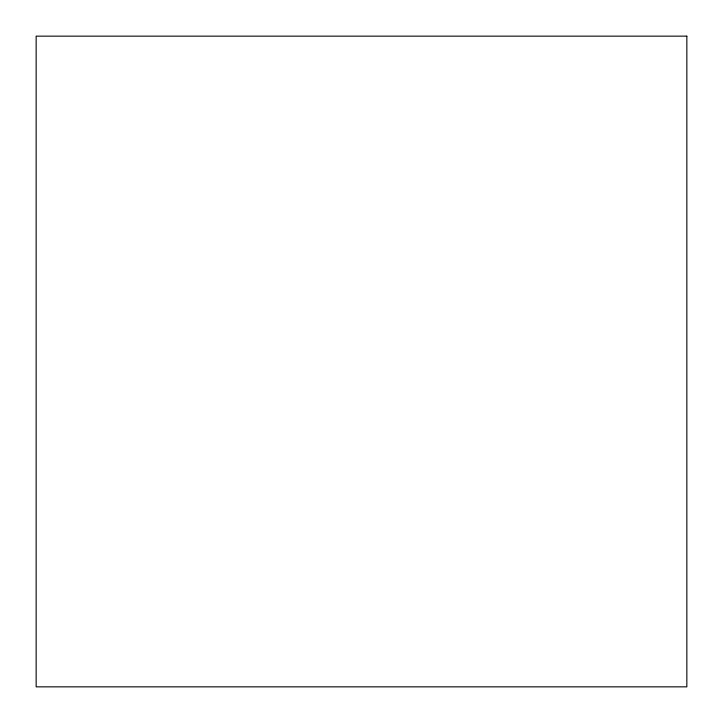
<?xml version="1.0" encoding="UTF-8"?>
<svg xmlns="http://www.w3.org/2000/svg" width="723" height="723" viewBox="0 0 723 723"><rect width="100%" height="100%" fill="white"/><g stroke="black" fill="none" stroke-linecap="round" stroke-linejoin="round"><path stroke-width="1.08" d="M686.85 36.15L36.15 36.15L36.15 686.85L686.85 686.85L686.85 36.15"/></g></svg>
